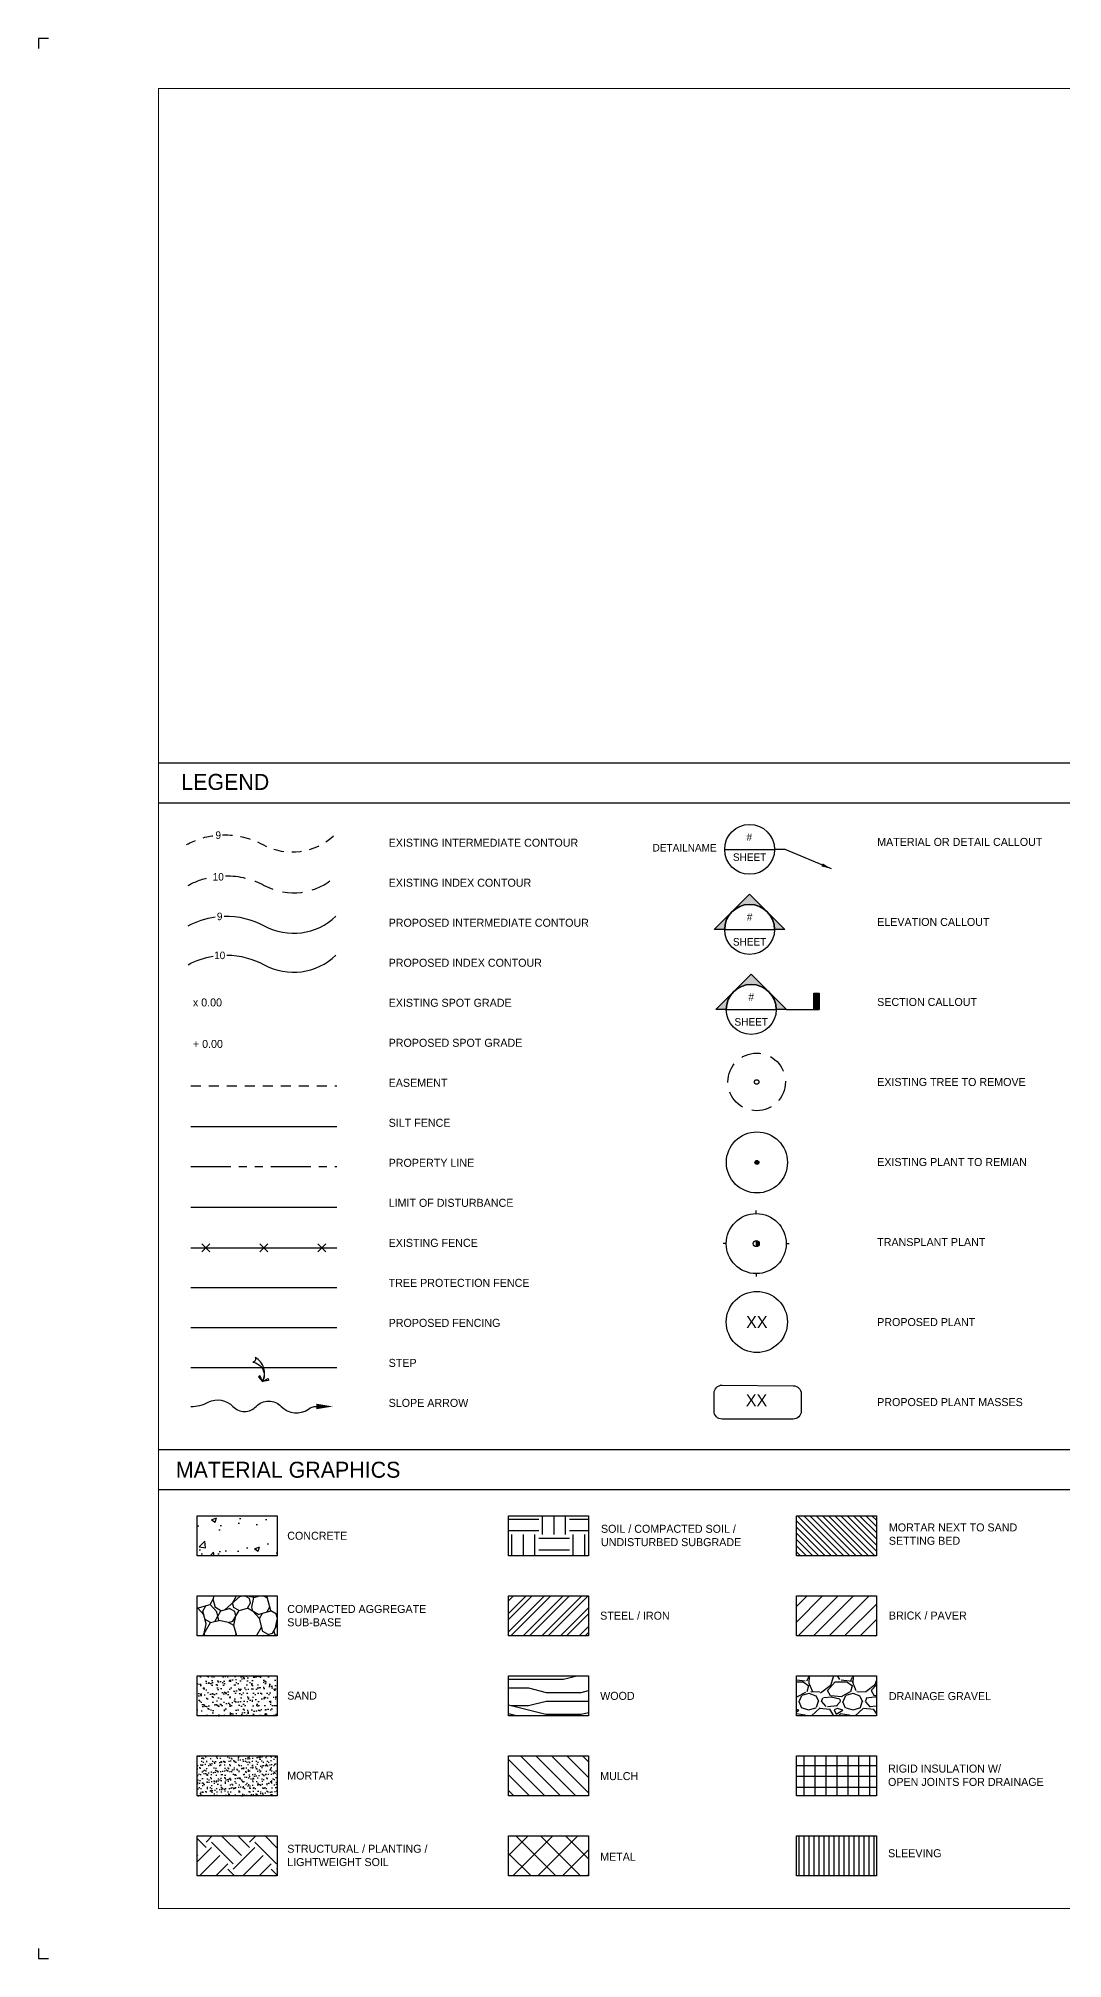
# Paper-space layout 'L-001 Cover Sheet' of a CAD drawing. Header units: inches. Extents: x 0 to 69.1, y 0 to 24.
# Drawn here: x 0 to 12.81, y 0 to 24 of the extents above; entities that cross this region are included whole.
import ezdxf
from ezdxf.enums import TextEntityAlignment as Align
from ezdxf.lldxf.tags import DXFTag

# ---------------------------------------------------------------- set-up
doc = ezdxf.new("R2010")
doc.units = ezdxf.units.IN
doc.header["$MEASUREMENT"] = 0
for name, pattern in [('DASHED2', [0.375, 0.25, -0.125]), ('HIDDEN', [0.375, 0.25, -0.125]), ('PHANTOM', [2.5, 1.25, -0.25, 0.25, -0.25, 0.25, -0.25])]:
    doc.linetypes.add(name, pattern=pattern)
doc.layers.add('L-ANNO-DIMM', color=7, linetype='Continuous')
doc.layers.add('L-TTLB', color=7, linetype='Continuous')
doc.styles.add('JHLA Title 1', font='')
doc.styles.get("Standard").update_dxf_attribs({"font": ''})
doc.styles.add('Title Block Text', font='')
doc.styles.get('JHLA Title 1').set_extended_font_data('Avenir LT Std 55 Roman')
doc.styles.get('Standard').set_extended_font_data('FrancophilSans', bold=True)
doc.styles.get('Title Block Text').set_extended_font_data('Avenir LT Std 55 Roman')
doc.linetypes.add('FENCELINE2', pattern='A,0.25,-0.1,[132,ltypeshp.shx,S=0.1,R=0,X=-0.1,Y=0],-0.1,1', length=1.45)
tags = doc.linetypes.add('LOD', pattern='A,24,-1.582361,["LOD",Standard,S=6,R=360,X=0,Y=-2.542673],-18.984816,24', length=68.567177).pattern_tags.tags
tags[6] = DXFTag(74, 10)
tags = doc.linetypes.add('SILTFENCE', pattern='A,24,-1.582361,["SF",Standard,S=6,R=0,X=0,Y=-2.542673],-11.93058,31.054236', length=68.567177).pattern_tags.tags
tags[6] = DXFTag(74, 10)
tags = doc.linetypes.add('TREEPLPANTING', pattern='A,24,-1.582361,["TP",Standard,S=6,R=0,X=0,Y=-2.542673],-11.93058,31.054236', length=68.567177).pattern_tags.tags
tags[6] = DXFTag(74, 10)
doc.dimstyles.new('Detail', dxfattribs={"dimtxt": 0.09375, "dimasz": 0.125, "dimexe": 0.09375, "dimexo": 0.09375, "dimgap": 0.03125, "dimtad": 1, "dimdec": 3, "dimzin": 3, "dimdsep": 46, "dimlunit": 4, "dimtxsty": 'JHLA Title 1', "dimblk2": 'ARCHTICK', "dimcen": 0.09375, "dimdle": 0.09375, "dimclrt": 3, "dimadec": 0, "dimazin": 0, "dimtfac": 1, "dimtdec": 3, "dimtofl": 0, "dimtmove": 1, "dimatfit": 3, "dimfxl": 0.125, "dimfrac": 2, "dimtolj": 1, "dimtzin": 0, "dimlwd": -1, "dimlwe": -1, "dimarcsym": 0})

# ---------------------------------------------------------------- blocks, each defined once
blk = doc.blocks.new('L-TTLB_24X36')
at = {"layer": 'L-TTLB'}
for points in [[(0.125, 24), (0, 24), (0, 23.875)], [(0.125, 24), (0, 24), (0, 23.875)], [(0, 0.125), (0, 0), (0.125, 0)], [(0, 0.125), (0, 0), (0.125, 0)]]:
    blk.add_lwpolyline(points, dxfattribs=at)
at = {"layer": 'L-TTLB', "const_width": 0.0125}
blk.add_lwpolyline([(1.5, 0.625), (35.375, 0.625), (35.375, 23.375), (1.5, 23.375)], close=True, dxfattribs=at)
blk.add_lwpolyline([(1.5, 0.625), (35.375, 0.625), (35.375, 23.375), (1.5, 23.375)], close=True, dxfattribs=at)
blk = doc.blocks.new('*U52')
h = blk.add_hatch(color=256)
edge = h.paths.add_edge_path()
edge.add_line((-0.312, 0), (-0.442, 0))
edge.add_line((-0.442, 0), (0, 0.442))
edge.add_line((0, 0.442), (0.442, 0))
edge.add_line((0.442, 0), (0.312, 0))
edge.add_arc((0, 0), 0.312, 0, 180)
blk.add_line((-0.312, 0), (0.312, 0))
at = {"flags": 128}
blk.add_lwpolyline([(-0.312, 0), (-0.442, 0), (0, 0.442), (0.442, 0), (0.312, 0, 1)], format="xyb", close=True, dxfattribs=at)
blk.add_circle((0, 0), 0.312)
at = {"style": 'Title Block Text', "flags": 8}
for tag, p in [('VIEWNUMBER', (0, 0.156)), ('SHEETNUMBER', (0, -0.156))]:
    blk.add_attdef(tag, text='', height=0.0938, dxfattribs=at).set_placement(p, align=Align.MIDDLE_CENTER)
blk = doc.blocks.new('*U53')
h = blk.add_hatch(color=256)
edge = h.paths.add_edge_path()
edge.add_line((-0.312, 0), (-0.442, 0))
edge.add_line((-0.442, 0), (0, 0.442))
edge.add_line((0, 0.442), (0.442, 0))
edge.add_line((0.442, 0), (0.312, 0))
edge.add_arc((0, 0), 0.312, 0, 180)
blk.add_hatch(color=256).paths.add_polyline_path([(0.781, 0.203), (0.849, 0.203), (0.849, 0), (0.781, 0)])
blk.add_line((-0.312, 0), (0.312, 0))
at = {"flags": 128}
blk.add_lwpolyline([(-0.312, 0), (-0.442, 0), (0, 0.442), (0.442, 0), (0.312, 0, 1)], format="xyb", close=True, dxfattribs=at)
blk.add_lwpolyline([(0.442, 0), (0.849, 0)], dxfattribs=at)
blk.add_lwpolyline([(0.781, 0.203), (0.849, 0.203), (0.849, 0), (0.781, 0)], close=True, dxfattribs=at)
blk.add_circle((0, 0), 0.312)
at = {"style": 'Title Block Text', "flags": 8}
for tag, p in [('VIEWNUMBER', (0, 0.156)), ('SHEETNUMBER', (0, -0.156))]:
    blk.add_attdef(tag, text='', height=0.0938, dxfattribs=at).set_placement(p, align=Align.MIDDLE_CENTER)
blk = doc.blocks.new('_ARCHTICK')
at = {"color": 0, "linetype": 'ByBlock', "const_width": 0.15}
blk.add_lwpolyline([(-0.5, -0.5), (0.5, 0.5)], dxfattribs=at)
blk = doc.blocks.new('*U15')
at = {"linetype": 'Continuous'}
blk.add_lwpolyline([(-1.59, -6.56, 0.414214), (-3.51, 5.76, -0.487847), (-5.03, 3.68, -0.517065)], format="xyb", close=True, dxfattribs=at)
for points in [[(-1.59, -6.56), (-2.48, -3.51), (-3.3, -4.06), (-1.59, -6.56)], [(-1.59, -6.56), (1.41, -5.49), (1.44, -6.48), (-1.59, -6.56)]]:
    blk.add_lwpolyline(points, dxfattribs=at)
blk = doc.blocks.new('*U13')
blk.add_lwpolyline([(-24, 0, 0.119311), (-17.58, 1.55, -0.334191), (-8.54, 0, 0.431717), (0, 0, -0.431717), (9.23, 0, 0.375625), (19.22, -0.97, -0.153464), (22.16, 0, -0.041725)], format="xyb")
blk.add_solid([(22.16, 1), (28.16, 0), (22.16, -1)])

psp = doc.layouts.new('L-001 Cover Sheet')

# ---------------------------------------------------------------- hatches: boundary and pattern name
at = {"layer": 'L-ANNO-DIMM'}
h = psp.add_hatch(dxfattribs=at)
h.set_pattern_fill('ANSI31', color=256, scale=0.5, angle=45)
h.set_pattern_definition([(90, (0.95254, -12.21436), (-0.0625, 0), [])])
h.paths.add_polyline_path([(10.479, 1.034), (10.479, 1.534), (9.479, 1.534), (9.479, 1.034)])
at = {"layer": 'L-TTLB', "linetype": 'Continuous'}
psp.add_hatch(color=256, dxfattribs=at).paths.add_polyline_path([(8.96, 9.951, 1), (9.01, 9.951, 1)])
at = {"layer": 'L-TTLB'}
h = psp.add_hatch(color=256, dxfattribs=at)
h.dxf.hatch_style = 1
edge = h.paths.add_edge_path()
edge.add_line((8.977, 8.974), (8.977, 8.899))
edge.add_arc((8.977, 8.936), 0.0375, 270.1395, 359.9994)
edge.add_arc((8.977, 8.936), 0.0375, 359.9994, 450.1395)
h = psp.add_hatch(dxfattribs=at)
h.set_pattern_fill('AR-CONC', color=256, scale=0.09, style=0)
h.set_pattern_definition([(50, (-223.306, 101.3474), (0.6455342, -0.0564769), [0.0675, -0.7425]), (355, (-223.306, 101.3474), (-0.1248762, 0.676973), [0.054, -0.594]), (100.45144, (-223.2522, 101.3427), (0.520658, 0.620496), [0.0573662, -0.6310279]), (46.1842, (-223.306, 101.5274), (0.9605172, -0.1489674), [0.10125, -1.11375]), (96.63564, (-223.226, 101.515), (0.8411958, 0.8767067), [0.0860493, -0.9465424]), (351.18416, (-223.306, 101.5274), (0.8411958, 0.8767067), [0.081, -0.891]), (21, (-223.216, 101.4824), (0.5372163, -0.362357), [0.0675, -0.7425]), (326, (-223.216, 101.4824), (0.2189838, 0.652635), [0.054, -0.594]), (71.45144, (-223.17125, 101.4522), (0.7562001, 0.290278), [0.0573662, -0.6310279]), (37.5, (-223.30602, 101.3474), (0.01094387, 0.29960447), [0, -0.5868, 0, -0.603, 0, -0.59625]), (7.5, (-223.306, 101.3474), (0.2367626, 0.35497054), [0, -0.3438, 0, -0.5733, 0, -0.22725]), (327.5, (-223.50672, 101.3474), (0.4804402, -0.02029938), [0, -0.225, 0, -0.702, 0, -0.9315]), (317.5, (-223.5967, 101.3474), (0.52486755, 0.0900945), [0, -0.2925, 0, -0.4662, 0, -0.6615])])
h.paths.add_polyline_path([(2.986, 5.034), (2.986, 5.534), (1.986, 5.534), (1.986, 5.034)])
h = psp.add_hatch(dxfattribs=at)
h.set_pattern_fill('EARTH', color=256, scale=1.534714, style=0)
h.set_pattern_definition([(0, (276.74923, 3.04793), (0.3836786, 0.3836786), [0.3836786, -0.3836786]), (0, (276.74923, 3.1918), (0.3836786, 0.3836786), [0.3836786, -0.3836786]), (0, (276.74923, 3.3357), (0.3836786, 0.3836786), [0.3836786, -0.3836786]), (90, (276.7972, 3.38365), (-0.3836786, 0.3836786), [0.3836786, -0.3836786]), (90, (276.94107, 3.38365), (-0.3836786, 0.3836786), [0.3836786, -0.3836786]), (90, (277.08495, 3.38365), (-0.3836786, 0.3836786), [0.3836786, -0.3836786])])
h.paths.add_polyline_path([(6.879, 5.034), (6.879, 5.534), (5.879, 5.534), (5.879, 5.034)])
h = psp.add_hatch(dxfattribs=at)
h.set_pattern_fill('ANSI31', color=256, scale=0.43849, angle=90, style=0)
h.set_pattern_definition([(135, (-384.07432, 215.31436), (-0.0387573894, -0.0387573894), [])])
h.paths.add_polyline_path([(10.479, 5.034), (10.479, 5.534), (9.479, 5.534), (9.479, 5.034)])
h = psp.add_hatch(dxfattribs=at)
h.set_pattern_fill('GHIAIA2', color=251, scale=1.096225, angle=15, style=0, pattern_type=2)
h.set_pattern_definition([(15, (-48.7118, -10.3386), (0.775148, 1.342595), [0.328867, -0.383679, 0.054811, -0.328867]), (15, (-48.345, -10.0133), (0.775148, 1.342595), [0.054811, -0.274056, 0.219245, -0.548112]), (15, (-48.2003, -9.9178), (0.775148, 1.342595), [0.054811, -1.041413]), (15, (-48.691, -9.9926), (0.775148, 1.342595), [0.219245, -0.87698]), (15, (-48.8252, -9.915), (0.775148, 1.342595), [0.109622, -0.986602]), (15, (-48.1124, -9.6106), (0.775148, 1.342595), [0.109622, -0.054811, 0.054811, -0.87698]), (15, (-48.5501, -9.6711), (0.775148, 1.342595), [0.164434, -0.93179]), (15, (-48.8432, -9.6361), (0.775148, 1.342595), [0.109622, -0.986602]), (15, (-48.4481, -9.4168), (0.775148, 1.342595), [0.054811, -0.328867, 0.164434, -0.548112]), (15, (-48.674, -9.4206), (0.775148, 1.342595), [0.109622, -0.986602]), (15, (-48.3176, -9.2683), (0.775148, 1.342595), [0.109622, -0.986602]), (15, (-48.5436, -9.2721), (0.775148, 1.342595), [0.109622, -0.986602]), (15, (-48.1342, -9.1057), (0.775148, 1.342595), [0.109622, -0.986602]), (105, (-48.7647, -10.3528), (-1.342595, 0.775148), [0.219245, -0.054811, 0.1096225, -0.43849, 0.219245, -0.054811]), (105, (-48.8962, -9.6503), (-1.342595, 0.775148), [0.054811, -1.041413]), (105, (-48.6522, -9.9254), (-1.342595, 0.775148), [0.109622, -0.219245, 0.054811, -0.712546]), (105, (-48.6418, -9.7524), (-1.342595, 0.775148), [0.109622, -0.219245, 0.164434, -0.602923]), (105, (-48.4121, -9.9746), (-1.342595, 0.775148), [0.054811, -0.548112, 0.1096225, -0.054811, 0.1096225, -0.219245]), (105, (-48.3308, -10.0663), (-1.342595, 0.775148), [0.054811, -1.041413]), (105, (-48.31, -9.7202), (-1.342595, 0.775148), [0.054811, -0.054811, 0.164434, -0.822168]), (105, (-48.2145, -9.8649), (-1.342595, 0.775148), [0.1096225, -0.43849, 0.054811, -0.054811, 0.054811, -0.3836786]), (105, (-48.0377, -10.1012), (-1.342595, 0.775148), [0.164434, -0.93179]), (105, (-48.1446, -9.2787), (-1.342595, 0.775148), [0.054811, -0.054811, 0.054811, -0.931791]), (105, (-48.0207, -9.5292), (-1.342595, 0.775148), [0.164434, -0.93179]), (105, (-47.8671, -9.5732), (-1.342595, 0.775148), [0.054811, -1.041413]), (60, (-48.3941, -10.2535), (-0.283724, 1.058872), [0.077514, -1.472782]), (60, (-48.7695, -9.2759), (-0.283724, 1.058872), [0.077514, -0.232542, 0.232542, -1.007697]), (60, (-48.6211, -9.4064), (-0.283724, 1.058872), [0.155028, -0.387574, 0.077514, -0.93018]), (60, (-48.3951, -9.4026), (-0.283724, 1.058872), [0.155028, -0.542604, 0.077514, -0.77515]), (60, (-48.691, -9.9926), (-0.283724, 1.058872), [0.077514, -1.472782]), (60, (-48.4263, -9.9216), (-0.283724, 1.058872), [0.232544, -1.317751]), (60, (-48.2429, -9.759), (-0.283724, 1.058872), [0.077514, -0.465089, 0.077514, -0.930179]), (60, (-48.1124, -9.61056), (-0.283724, 1.058872), [0.155028, -1.395268]), (60, (-47.9006, -9.5538), (-0.283724, 1.058872), [0.155028, -1.395268]), (60, (-47.8155, -9.8715), (-0.283724, 1.058872), [0.077514, -1.472782]), (60, (-48.0633, -9.3704), (-0.283724, 1.058872), [0.077514, -1.472782]), (60, (-48.2117, -9.23995), (-0.283724, 1.058872), [0.077514, -1.472782]), (60, (-48.0283, -9.0773), (-0.283724, 1.058872), [0.077514, -1.472782]), (60, (-49.0342, -9.34686), (-0.283724, 1.058872), [0.077514, -1.472782]), (60, (-48.3913, -9.62854), (-0.283724, 1.058872), [0.077514, -1.472782]), (60, (-48.3989, -9.1766), (-0.283724, 1.058872), [0.077514, -0.542604, 0.077514, -0.852664]), (60, (-48.71936, -9.8867), (-0.283724, 1.058872), [0.155028, -1.395268]), (60, (-48.7903, -9.62196), (-0.283724, 1.058872), [0.232542, -1.317753]), (150, (-48.82525, -9.91505), (-1.058872, -0.283724), [0.116277, -1.43402]), (150, (-48.2287, -9.81195), (-1.058872, -0.283724), [0.077514, -1.472782]), (150, (-47.9536, -9.568), (-1.058872, -0.283724), [0.077514, -1.472782]), (150, (-48.3809, -9.4555), (-1.058872, -0.283724), [0.077514, -1.472782]), (150, (-48.37054, -9.2825), (-1.058872, -0.283724), [0.077514, -1.472782]), (150, (-48.54356, -9.2721), (-1.058872, -0.283724), [0.077514, -1.472782]), (150, (-48.3176, -9.2683), (-1.058872, -0.283724), [0.077514, -1.472782]), (150, (-48.7827, -10.0739), (-1.058872, -0.283724), [0.077514, -1.472782]), (150, (-48.6702, -9.6465), (-1.058872, -0.283724), [0.077514, -1.472782]), (150, (-48.5851, -9.9642), (-1.058872, -0.283724), [0.155028, -1.395268]), (150, (-48.34495, -10.0133), (-1.058872, -0.283724), [0.155028, -1.395268]), (150, (-48.07745, -9.3175), (-1.058872, -0.283724), [0.155028, -1.395268]), (150, (-48.3242, -9.6673), (-1.058872, -0.283724), [0.077514, -1.472782]), (150, (-48.0802, -9.9424), (-1.058872, -0.283724), [0.155028, -0.930177, 0.077514, -0.387576]), (150, (-48.8432, -9.63615), (-1.058871, -0.283723), [0.155028, -0.310059, 0.155028, -0.93018]), (150, (-48.7931, -10.2469), (-1.058872, -0.283724), [0.155006, -0.387625, 0.155006, -0.387625, 0.077503, -0.38753]), (41.565, (-48.4792, -9.9358), (1.0588716, 0.283724), [0.245116, -0.122558, 0.122558, -1.961001]), (41.565, (-48.4906, -9.25794), (1.0588716, 0.283724), [0.245116, -2.206117]), (41.565, (-48.292, -9.99915), (1.0588716, 0.283724), [0.122558, -2.328675]), (41.565, (-48.7827, -10.0739), (1.0588716, 0.283724), [0.122558, -2.328675]), (41.565, (-48.64185, -9.7524), (1.0588716, 0.283724), [0.122558, -2.328675]), (41.565, (-48.882, -9.7033), (1.0588716, 0.283724), [0.122558, -2.328675]), (78.435, (-48.75153, -9.55483), (-0.283724, 1.0588716), [0.122558, -2.328675]), (78.435, (-48.38093, -9.45553), (-0.283724, 1.0588716), [0.122558, -2.328675]), (78.435, (-48.07643, -10.16837), (-0.283724, 1.0588716), [0.122558, -2.328675]), (78.435, (-48.92075, -9.7704), (-0.283724, 1.0588716), [0.122558, -2.328675]), (78.435, (-48.35534, -10.18635), (-0.283724, 1.0588716), [0.122558, -0.857905, 0.122558, -1.348211]), (131.565, (-48.75533, -9.32887), (-0.283724, 1.0588716), [0.122558, -2.328675]), (131.565, (-48.06327, -9.3704), (-0.283724, 1.0588716), [0.122558, -2.328675]), (131.565, (-48.5965, -9.2863), (-0.283724, 1.0588716), [0.122558, -2.328675]), (131.565, (-48.864, -9.9822), (-0.283724, 1.0588716), [0.122558, -2.328675]), (168.435, (-48.0273, -9.9282), (-1.0588716, -0.283724), [0.122558, -2.328675]), (168.435, (-47.88645, -9.60676), (-1.0588716, -0.283724), [0.122558, -2.328675]), (168.435, (-48.55014, -9.6711), (-1.0588716, -0.283724), [0.122558, -2.328675]), (168.435, (-48.44806, -9.41677), (-1.0588716, -0.283724), [0.122558, -2.328675]), (168.435, (-48.1342, -9.1057), (-1.0588716, -0.283724), [0.122558, -2.328675]), (168.435, (-48.60587, -10.31023), (-1.0588716, -0.283724), [0.183837, -2.267396])])
h.paths.add_polyline_path([(2.986, 4.034), (2.986, 4.534), (1.986, 4.534), (1.986, 4.034)])
h = psp.add_hatch(dxfattribs=at)
h.set_pattern_fill('ANSI32', color=256, scale=0.43849, style=0)
h.set_pattern_definition([(45, (317.8504, -22.29821), (-0.11627217, 0.11627217), []), (45, (317.92791, -22.29821), (-0.11627217, 0.11627217), [])])
h.paths.add_polyline_path([(6.879, 4.034), (6.879, 4.534), (5.879, 4.534), (5.879, 4.034)])
h = psp.add_hatch(dxfattribs=at)
h.set_pattern_fill('ANSI31', color=256, scale=1.096225, style=0)
h.set_pattern_definition([(45, (316.15366, 4.11643), (-0.096893474, 0.096893474), [])])
h.paths.add_polyline_path([(10.479, 4.034), (10.479, 4.534), (9.479, 4.534), (9.479, 4.034)])
h = psp.add_hatch(dxfattribs=at)
h.set_pattern_fill('AR-SAND', color=256, scale=0.054811, style=0)
h.set_pattern_definition([(37.5, (-48.58119, -7.489795), (-0.00345274, 0.10561157), [0, -0.08331306, 0, -0.09317908, 0, -0.08906824]), (7.5, (-48.58119, -7.4898), (0.09700363, 0.1546853), [0, -0.0449452, 0, -0.07509138, 0, -0.0287759]), (327.5, (-48.64861, -7.489795), (0.17068993, 0.00031018), [0, -0.02740561, 0, -0.0986602, 0, -0.12880638]), (317.5, (-48.6486, -7.4898), (0.1647695, 0.04810647), [0, -0.0137028, 0, -0.06467725, 0, -0.07399515])])
h.paths.add_polyline_path([(2.986, 3.034), (2.986, 3.534), (1.986, 3.534), (1.986, 3.034)])
h = psp.add_hatch(dxfattribs=at)
h.set_pattern_fill('LEGNO1', color=256, scale=2.192449, style=0, pattern_type=2)
h.set_pattern_definition([(0, (-3.519, 28.3202), (0, 2.19245), [0.43849, -0.657735, 0.219245, -0.87698]), (0, (-1.9844, 28.375), (0, 2.19245), [0.43849, -1.75396]), (0, (-2.2036, 28.4846), (0, 2.19245), [0.21924, -1.9732]), (0, (-3.4095, 28.5395), (0, 2.19245), [0.10962, -1.534714, 0.10962, -0.43849]), (0, (-2.6421, 28.649), (0, 2.19245), [0.43849, -0.657735, 0.10962, -0.9866]), (0, (-3.1902, 28.7039), (0, 2.19245), [0.32887, -1.86358]), (0, (-2.6421, 28.7587), (0, 2.19245), [0.65773, -1.53471]), (0, (-3.2998, 28.8135), (0, 2.19245), [0.43849, -1.75396]), (0, (-2.4229, 28.8683), (0, 2.19245), [1.09622, -1.09622]), (0, (-3.0806, 28.978), (0, 2.19245), [0.219245, -0.657735, 0.43849, -0.87698]), (0, (-1.5459, 29.0328), (0, 2.19245), [0.43849, -1.75396]), (0, (-1.9844, 29.0876), (0, 2.19245), [0.21924, -1.9732]), (0, (-2.4229, 29.1424), (0, 2.19245), [0.21924, -1.9732]), (0, (-3.519, 29.1972), (0, 2.19245), [0.43849, -1.75396]), (0, (-2.4229, 29.252), (0, 2.19245), [0.43849, -1.75396]), (0, (-2.4229, 29.3616), (0, 2.19245), [0.43849, -0.43849, 0.43849, -0.87698]), (0, (-2.8614, 29.4712), (0, 2.19245), [0.219245, -1.096225, 0.43849, -0.43849]), (0, (-2.4229, 29.526), (0, 2.19245), [0.65773, -1.53471]), (0, (-2.4229, 29.6357), (0, 2.19245), [0.43849, -1.75396]), (0, (-3.2998, 29.6905), (0, 2.19245), [0.657735, -0.87698, 0.219245, -0.43849]), (0, (-3.2998, 29.8001), (0, 2.19245), [1.09622, -1.09622]), (0, (-1.9844, 29.855), (0, 2.19245), [0.21924, -1.9732]), (0, (-2.6421, 29.9097), (0, 2.19245), [0.43849, -1.75396]), (0, (-3.0806, 29.9645), (0, 2.19245), [0.219245, -0.87698, 0.219245, -0.87698]), (0, (-3.2998, 30.0194), (0, 2.19245), [0.219245, -0.657735, 0.43849, -0.87698]), (0, (-2.8614, 30.0742), (0, 2.19245), [0.219245, -1.096225, 0.219245, -0.657735]), (0, (-2.4229, 30.129), (0, 2.19245), [0.65773, -1.53471]), (0, (-3.2998, 30.2386), (0, 2.19245), [0.43849, -1.75396]), (0, (-2.2036, 30.2934), (0, 2.19245), [0.21924, -1.9732]), (0, (-1.7651, 30.3482), (0, 2.19245), [0.21924, -1.9732]), (14.0362, (-1.9844, 28.48464), (2.192449, -8e-11), [0.22582, -8.81388]), (14.0362, (-1.76513, 28.97794), (2.192449, -8e-11), [0.22582, -8.81388]), (14.0362, (-1.9844, 30.2934), (2.192449, -8e-11), [0.22582, -8.81388]), (14.0362, (-2.6421, 29.47124), (2.192449, -8e-11), [0.22582, -8.81388]), (14.0362, (-2.2036, 29.8001), (2.192449, -8e-11), [0.22582, -8.81388]), (14.0362, (-1.9844, 29.6357), (2.192449, -8e-11), [0.22582, -8.81388]), (14.0362, (-3.0806, 30.01936), (2.192449, -8e-11), [0.22582, -8.81388]), (14.0362, (-2.2036, 29.90973), (2.192449, -8e-11), [0.22582, -8.81388]), (14.0362, (-1.76513, 29.08757), (2.192449, -8e-11), [0.45164, -8.58805]), (14.0362, (-1.9844, 29.252), (2.192449, -8e-11), [0.45164, -8.58805]), (14.0362, (-1.9844, 29.3616), (2.192449, -8e-11), [0.45164, -8.58805]), (165.9638, (-2.6421, 28.6491), (-2.192449, -8e-11), [0.22582, -0.451645, 0.22582, -8.13641]), (165.9638, (-3.0806, 28.97794), (-2.192449, -8e-11), [0.22582, -8.81388]), (165.9638, (-3.0806, 29.96455), (-2.192449, -8e-11), [0.45164, -8.58805]), (194.0362, (-1.9844, 28.375), (-2.192449, 8e-11), [0.22582, -8.81388]), (345.9638, (-1.5459, 28.375), (2.192449, 8e-11), [0.22582, -8.81388]), (345.9638, (-2.2036, 29.1424), (2.192449, 8e-11), [0.22582, -8.81388]), (345.9638, (-1.76513, 29.52606), (2.192449, 8e-11), [0.22582, -8.81388]), (345.9638, (-2.6421, 29.6905), (2.192449, 8e-11), [0.22582, -8.81388]), (345.9638, (-2.86135, 29.96455), (2.192449, 8e-11), [0.22582, -8.81388]), (345.9638, (-2.6421, 30.07417), (2.192449, 8e-11), [0.22582, -8.81388]), (345.9638, (-2.6421, 29.6905), (2.192449, 8e-11), [0.22582, -8.81388]), (345.9638, (-1.9844, 30.01936), (2.192449, 8e-11), [0.90329, -8.13641]), (345.9638, (-3.29984, 28.53945), (2.192449, 8e-11), [0.90329, -8.13641]), (345.9638, (-3.0806, 28.7039), (2.192449, 8e-11), [0.90329, -8.13641]), (345.9638, (-2.86135, 28.8135), (2.192449, 8e-11), [0.22582, -0.451645, 0.451645, -7.91059]), (345.9638, (-2.86135, 28.97794), (2.192449, 8e-11), [0.451645, -0.451645, 0.451645, -7.684765]), (345.9638, (-3.0806, 29.1972), (2.192449, 8e-11), [0.90329, -8.13641]), (345.9638, (-3.29984, 29.3616), (2.192449, 8e-11), [0.90329, -8.13641]), (345.9638, (-3.29984, 29.47124), (2.192449, 8e-11), [0.90329, -8.13641]), (345.9638, (-1.76513, 30.129), (2.192449, 8e-11), [0.22582, -8.81388]), (345.9638, (-1.5459, 30.3482), (2.192449, 4e-07), [0.45164, -8.58805]), (345.9638, (-2.86135, 30.2386), (2.192449, 4e-07), [0.45164, -8.58805]), (345.9638, (-3.0806, 28.3202), (2.192449, 4e-08), [0.90329, -8.13641]), (345.9638, (-1.76513, 29.8549), (2.192449, 4e-08), [0.67747, -8.36223]), (345.9638, (-1.5459, 29.6905), (2.192449, 4e-08), [1.35493, -7.68477])])
h.paths.add_polyline_path([(6.879, 3.034), (6.879, 3.534), (5.879, 3.534), (5.879, 3.034)])
h = psp.add_hatch(dxfattribs=at)
h.set_pattern_fill('GRAVEL', color=251, scale=0.548112, style=0)
h.set_pattern_definition([(228.0128, (-40.94829, -4.46386), (-4.384897092, -4.933011054), [0.073741, -7.3003554]), (184.9697, (-40.997622, -4.51867), (6.577347668, 0.548107493), [0.1265416, -12.5276127]), (132.5104, (-41.123687, -4.529632), (5.48111749, -6.029239589), [0.089226, -8.8333947]), (267.2737, (-41.33745, -4.66666), (0.548110075, 10.962245315), [0.115234, -11.4081663]), (292.8337, (-41.342932, -4.781764), (-2.740566718, 6.577345125), [0.112996, -11.1866275]), (357.2737, (-41.299083, -4.885905), (-10.962245315, 0.548110075), [0.115234, -11.4081663]), (37.6942, (-41.18398, -4.891386), (-7.125463376, -5.4811173176), [0.152391, -15.086707]), (72.2553, (-41.063395, -4.798207), (3.836791703, 12.058467603), [0.143873, -14.243421]), (121.4296, (-41.019546, -4.66118), (-4.384902575, 7.125456629), [0.1156243, -11.4468164]), (175.2364, (-41.07984, -4.56252), (6.029235353, -0.548107617), [0.132003, -6.468143]), (222.3974, (-41.211385, -4.551557), (-6.577351121, -6.0292304943), [0.1707085, -16.9001508]), (138.8141, (-40.79482, -4.67214), (-3.83678742, 3.288672073), [0.058265, -5.768248]), (171.4692, (-40.83867, -4.633774), (7.12545841, -1.096228851), [0.1108486, -10.9740356]), (225, (-40.9483, -4.61733), (-6e-17, -0.5481124), [0.0775146, -0.697633]), (203.1986, (-40.98666, -4.55156), (2.74056114, 1.09622524), [0.041743, -4.1325554]), (291.8014, (-41.02503, -4.568), (-0.5481122, 1.64433692), [0.0590333, -2.8926416]), (30.9638, (-41.0031, -4.62281), (1.64433569, 1.09622588), [0.095881, -3.1001355]), (161.5651, (-40.92089, -4.57348), (1.09622475, -0.5481114), [0.069331, -1.663952]), (16.3895, (-41.342932, -4.568), (5.481123782, 1.644332777), [0.0971255, -9.6154484]), (70.3462, (-41.249753, -4.540595), (-2.192446426, -6.029236005), [0.081483, -8.0667917]), (293.1986, (-40.920886, -4.46386), (-1.09622524, 2.74056114), [0.0834857, -4.090813]), (343.6105, (-40.888, -4.540595), (-5.481123782, 1.644332777), [0.0971255, -9.6154484]), (339.444, (-41.34293, -4.90783), (-2.7405623, 1.09622232), [0.0936614, -4.589412]), (294.7751, (-41.255234, -4.940717), (-2.740557007, 6.02923671), [0.0784776, -7.7692956]), (66.8014, (-40.915405, -5.01197), (1.09622524, 2.74056114), [0.0834857, -4.090813]), (17.354, (-40.882518, -4.935235), (-7.125460456, -2.192446017), [0.0918806, -9.0961553]), (69.444, (-41.18398, -5.01197), (-1.09622232, -2.7405623), [0.0468307, -4.6362426]), (101.3099, (-40.94829, -5.01197), (-0.54811096, 2.19244944), [0.027948, -2.7668866]), (165.9638, (-40.95377, -4.98457), (1.64433707, -0.5481112), [0.112996, -2.1469283]), (186.009, (-41.063395, -4.95716), (5.48112244, 0.548111884), [0.104717, -10.366953]), (303.6901, (-41.0031, -4.67214), (-0.548113, 1.09622427), [0.07905, -1.897197]), (353.1572, (-40.959254, -4.737915), (9.317908032, -1.096228899), [0.1380114, -13.663103]), (60.9454, (-40.822226, -4.75436), (-2.192449046, -3.836786014), [0.0564314, -5.5867296]), (90, (-40.7948, -4.70503), (-0.548112, 0.548112), [0.032887, -0.5152255]), (120.2564, (-41.074357, -4.940717), (2.192446228, -3.83678715), [0.076146, -7.538473]), (48.0128, (-41.112725, -4.874943), (4.384897092, 4.933011054), [0.1474817, -7.2266146]), (0, (-41.01406, -4.7653), (0.548112, 0.548112), [0.142509, -0.405603]), (325.3048, (-40.871556, -4.76532), (-5.48111943, 3.836790523), [0.086664, -8.5797514]), (254.0546, (-40.8003, -4.81465), (-0.5481122, -2.1924491), [0.079806, -3.9105113]), (207.646, (-40.822226, -4.891386), (-10.414130597, -5.481126804), [0.1299382, -12.8639064]), (175.4261, (-40.93733, -4.951679), (-7.125459656, 0.548109408), [0.137466, -13.60912])])
h.paths.add_polyline_path([(10.479, 3.034), (10.479, 3.534), (9.479, 3.534), (9.479, 3.034)])
h = psp.add_hatch(dxfattribs=at)
h.set_pattern_fill('AR-SAND', color=1, scale=0.043849, style=0)
h.set_pattern_definition([(37.5, (-48.55734, -6.96406), (-0.002762195, 0.08448926), [0, -0.06665045, 0, -0.07454327, 0, -0.07125459]), (7.5, (-48.55734, -6.96406), (0.0776029, 0.12374823), [0, -0.03595616, 0, -0.0600731, 0, -0.023020715]), (327.5, (-48.61127, -6.96406), (0.13655195, 0.00024814), [0, -0.02192449, 0, -0.078928165, 0, -0.1030451]), (317.5, (-48.61127, -6.96406), (0.1318156, 0.03848518), [0, -0.010962245, 0, -0.0517418, 0, -0.05919612])])
h.paths.add_polyline_path([(2.986, 2.034), (2.986, 2.534), (1.986, 2.534), (1.986, 2.034)])
h = psp.add_hatch(dxfattribs=at)
h.set_pattern_fill('ANSI31', color=256, scale=1.096225, angle=90, style=0)
h.set_pattern_definition([(135, (304.57344, 6.87692), (-0.096893474, -0.096893474), [])])
h.paths.add_polyline_path([(6.879, 2.034), (6.879, 2.534), (5.879, 2.534), (5.879, 2.034)])
h = psp.add_hatch(dxfattribs=at)
h.set_pattern_fill('ANSI37', color=256, scale=1.096225, angle=45, style=0)
h.set_pattern_definition([(90, (11.35727, 6.11513), (-0.137028, 2e-17), []), (180, (11.35727, 6.11513), (-2e-17, -0.137028), [])])
h.paths.add_polyline_path([(10.479, 2.534), (10.479, 2.034), (9.479, 2.034), (9.479, 2.534)])
h = psp.add_hatch(dxfattribs=at)
h.set_pattern_fill('EARTH', color=256, scale=1.534714, angle=45, style=0)
h.set_pattern_definition([(45, (272.8564, 0.37102), (5e-17, 0.54260345), [0.3836786, -0.3836786]), (45, (272.75465, 0.47276), (5e-17, 0.54260345), [0.3836786, -0.3836786]), (45, (272.6529, 0.5745), (5e-17, 0.54260345), [0.3836786, -0.3836786]), (135, (272.6529, 0.64233), (-0.54260345, 5e-17), [0.3836786, -0.3836786]), (135, (272.75465, 0.74406), (-0.54260345, 5e-17), [0.3836786, -0.3836786]), (135, (272.8564, 0.8458), (-0.54260345, 5e-17), [0.3836786, -0.3836786])])
h.paths.add_polyline_path([(2.986, 1.034), (2.986, 1.534), (1.986, 1.534), (1.986, 1.034)])
h = psp.add_hatch(dxfattribs=at)
h.set_pattern_fill('ANSI37', color=250, scale=1.753959, style=0)
h.set_pattern_definition([(45, (-3.71991, -21.95225), (-0.1550296, 0.1550296), []), (135, (-3.71991, -21.95225), (-0.1550296, -0.1550296), [])])
h.paths.add_polyline_path([(6.879, 1.034), (6.879, 1.534), (5.879, 1.534), (5.879, 1.034)])

# ---------------------------------------------------------------- linework, layer by layer
psp.add_line((8.582, 13.864), (9.207, 13.864), dxfattribs=at)
at = {"layer": 'L-TTLB', "color": 7, "linetype": 'DASHED2', "ltscale": 0.5}
psp.add_line((1.906, 10.907), (3.731, 10.907), dxfattribs=at)
at = {"layer": 'L-TTLB', "linetype": 'SILTFENCE', "ltscale": 0.01}
psp.add_line((1.906, 10.402), (3.731, 10.402), dxfattribs=at)
at = {"layer": 'L-TTLB', "color": 5, "linetype": 'PHANTOM', "ltscale": 0.4}
psp.add_line((1.906, 9.901), (3.731, 9.901), dxfattribs=at)
at = {"layer": 'L-TTLB', "linetype": 'LOD', "ltscale": 0.01}
psp.add_line((1.906, 9.394), (3.731, 9.394), dxfattribs=at)
at = {"layer": 'L-TTLB', "linetype": 'ByBlock', "ltscale": 0.5}
psp.add_line((1.906, 8.883), (3.731, 8.883), dxfattribs=at)
at = {"layer": 'L-TTLB', "linetype": 'TREEPLPANTING', "ltscale": 0.01}
psp.add_line((3.731, 8.383), (1.906, 8.383), dxfattribs=at)
at = {"layer": 'L-TTLB', "linetype": 'FENCELINE2', "ltscale": 0.25}
psp.add_line((3.731, 7.883), (1.906, 7.883), dxfattribs=at)
at = {"layer": 'L-TTLB', "ltscale": 0.25}
psp.add_line((3.731, 7.382), (1.906, 7.382), dxfattribs=at)
at = {"layer": 'L-TTLB'}
for points in [[(1.5, 14.947), (31.75, 14.947)], [(1.5, 14.447), (31.75, 14.447)], [(8.977, 9.312), (8.977, 9.349)], [(8.602, 8.937), (8.565, 8.937)], [(8.977, 8.974), (8.977, 8.899)], [(9.352, 8.937), (9.39, 8.937)], [(8.977, 8.562), (8.977, 8.524)], [(1.5, 6.363), (16.625, 6.363)], [(1.5, 5.863), (16.625, 5.863)]]:
    psp.add_lwpolyline(points, dxfattribs=at)
at = {"layer": 'L-TTLB', "color": 7, "linetype": 'DASHED2', "ltscale": 0.5, "flags": 128}
for points in [[(1.852, 13.924, -0.09062), (2.194, 14.036, -0.09062)], [(2.303, 14.044, -0.131655), (2.807, 13.924, 0.325833), (3.702, 14.043)]]:
    psp.add_lwpolyline(points, format="xyb", dxfattribs=at)
at = {"layer": 'L-TTLB', "color": 250, "linetype": 'DASHED2', "flags": 128}
for points in [[(1.871, 13.413, -0.078927), (2.166, 13.518, -0.078927)], [(2.339, 13.534, -0.127166), (2.825, 13.413, 0.325833), (3.72, 13.532)]]:
    psp.add_lwpolyline(points, format="xyb", dxfattribs=at)
at = {"layer": 'L-TTLB', "color": 1, "linetype": 'Continuous', "flags": 128}
for points in [[(1.871, 12.908, -0.09062), (2.212, 13.02, -0.09062)], [(2.322, 13.029, -0.131655), (2.825, 12.908, 0.325833), (3.72, 13.027)]]:
    psp.add_lwpolyline(points, format="xyb", dxfattribs=at)
at = {"layer": 'L-TTLB', "color": 3, "linetype": 'Continuous', "flags": 128}
for points in [[(1.871, 12.421, -0.08359), (2.185, 12.529, -0.08359)], [(2.358, 12.542, -0.122532), (2.825, 12.421, 0.325833), (3.72, 12.54)]]:
    psp.add_lwpolyline(points, format="xyb", dxfattribs=at)
at = {"layer": 'L-TTLB', "ltscale": 0.5}
for points in [[(2.044, 8.933), (2.144, 8.833)], [(2.144, 8.933), (2.044, 8.833)], [(2.768, 8.933), (2.869, 8.833)], [(2.869, 8.933), (2.768, 8.833)], [(3.493, 8.933), (3.594, 8.833)], [(3.594, 8.933), (3.493, 8.833)]]:
    psp.add_lwpolyline(points, dxfattribs=at)
at = {"layer": 'L-TTLB'}
psp.add_lwpolyline([(8.55, 7.167), (9.44, 7.16, -0.411831), (9.539, 7.06), (9.539, 6.843, -0.414214), (9.439, 6.743), (8.549, 6.743, -0.414214), (8.449, 6.843), (8.449, 7.067, -0.4166)], format="xyb", close=True, dxfattribs=at)
at = {"layer": 'L-TTLB', "flags": 128}
psp.add_lwpolyline([(2.986, 5.534), (2.986, 5.034), (1.986, 5.034), (1.986, 5.534)], close=True, dxfattribs=at)
for points in [[(5.879, 5.534), (6.879, 5.534), (6.879, 5.034), (5.879, 5.034), (5.879, 5.534)], [(9.479, 5.534), (10.479, 5.534), (10.479, 5.034), (9.479, 5.034), (9.479, 5.534)], [(9.479, 5.534), (10.479, 5.534), (10.479, 5.034), (9.479, 5.034), (9.479, 5.534)], [(1.986, 4.534), (2.986, 4.534), (2.986, 4.034), (1.986, 4.034), (1.986, 4.534)], [(5.879, 4.534), (6.879, 4.534), (6.879, 4.034), (5.879, 4.034), (5.879, 4.534)], [(9.479, 4.534), (10.479, 4.534), (10.479, 4.034), (9.479, 4.034), (9.479, 4.534)], [(1.986, 3.534), (2.986, 3.534), (2.986, 3.034), (1.986, 3.034), (1.986, 3.534)], [(5.879, 3.534), (6.879, 3.534), (6.879, 3.034), (5.879, 3.034), (5.879, 3.534)], [(9.479, 3.534), (10.479, 3.534), (10.479, 3.034), (9.479, 3.034), (9.479, 3.534)], [(1.986, 2.534), (2.986, 2.534), (2.986, 2.034), (1.986, 2.034), (1.986, 2.534)], [(5.879, 2.534), (6.879, 2.534), (6.879, 2.034), (5.879, 2.034), (5.879, 2.534)], [(9.479, 2.534), (10.479, 2.534), (10.479, 2.034), (9.479, 2.034), (9.479, 2.534)], [(9.479, 2.534), (10.479, 2.534), (10.479, 2.034), (9.479, 2.034), (9.479, 2.534)], [(1.986, 1.534), (2.986, 1.534), (2.986, 1.034), (1.986, 1.034), (1.986, 1.534)], [(5.879, 1.534), (6.879, 1.534), (6.879, 1.034), (5.879, 1.034), (5.879, 1.534)], [(9.479, 1.534), (10.479, 1.534), (10.479, 1.034), (9.479, 1.034), (9.479, 1.534)], [(9.479, 1.534), (10.479, 1.534), (10.479, 1.034), (9.479, 1.034), (9.479, 1.534)]]:
    psp.add_lwpolyline(points, dxfattribs=at)
at = {"layer": 'L-TTLB'}
for centre, radius in [((8.894, 13.864), 0.312), ((8.977, 8.936), 0.375), ((8.977, 8.936), 0.0375), ((8.984, 7.957), 0.382)]:
    psp.add_circle(centre, radius, dxfattribs=at)
at = {"layer": 'L-TTLB', "linetype": 'HIDDEN'}
for radius in [0.36, 0.0281]:
    psp.add_circle((8.982, 10.957), radius, dxfattribs=at)
at = {"layer": 'L-TTLB', "linetype": 'Continuous'}
for radius in [0.382, 0.0248]:
    psp.add_circle((8.985, 9.951), radius, dxfattribs=at)

# ---------------------------------------------------------------- block references
at = {"layer": 'L-TTLB'}
psp.add_blockref('L-TTLB_24X36', (0, 0), dxfattribs=at)
psp.add_blockref('*U52', (8.894, 12.864), dxfattribs=at).add_auto_attribs({'VIEWNUMBER': '#', 'SHEETNUMBER': 'SHEET'})
ref = psp.add_blockref('*U53', (8.914, 11.864), dxfattribs=at)
ref.add_attrib('VIEWNUMBER', '#', dxfattribs={"layer": '0', "height": 0.0938, "style": 'Title Block Text'}).set_placement((8.914, 12.02), align=Align.MIDDLE_CENTER)
ref.add_attrib('SHEETNUMBER', 'SHEET', dxfattribs={"layer": '0', "height": 0.0938, "style": 'Title Block Text'}).set_placement((8.914, 11.708), align=Align.MIDDLE_CENTER)
at = {"layer": 'L-TTLB', "xscale": 0.025, "yscale": 0.025, "zscale": 0.5, "rotation": 8.406050603830687}
psp.add_blockref('*U15', (2.819, 7.382), dxfattribs=at)
at = {"layer": 'L-TTLB', "xscale": 0.0340247426993996, "yscale": 0.0340247426993996, "zscale": 0.0340247426993996}
psp.add_blockref('*U13', (2.723, 6.901), dxfattribs=at)

# ---------------------------------------------------------------- texts
at = {"layer": 'L-TTLB', "color": 7, "linetype": 'DASHED2', "ltscale": 0.5, "style": 'Title Block Text'}
psp.add_text('9', height=0.0938, dxfattribs=at).set_placement((2.249, 14.042), align=Align.MIDDLE_CENTER)
at = {"layer": 'L-TTLB', "color": 250, "linetype": 'DASHED2', "style": 'Title Block Text'}
psp.add_text('10', height=0.0938, dxfattribs=at).set_placement((2.249, 13.521), align=Align.MIDDLE_CENTER)
at = {"layer": 'L-TTLB', "color": 1, "linetype": 'Continuous', "style": 'Title Block Text'}
psp.add_text('9', height=0.0938, dxfattribs=at).set_placement((2.267, 13.026), align=Align.MIDDLE_CENTER)
at = {"layer": 'L-TTLB', "style": 'Title Block Text'}
psp.add_text('10', height=0.0938, dxfattribs=at).set_placement((2.267, 12.539), align=Align.MIDDLE_CENTER)
at = {"layer": 'L-TTLB', "char_height": 0.2, "attachment_point": 1, "style": 'Title Block Text'}
for s, insert in [('LEGEND', (1.787, 14.807)), ('MATERIAL GRAPHICS', (1.718, 6.21))]:
    psp.add_mtext(s, dxfattribs=dict(at, insert=insert))
at = {"layer": 'L-TTLB', "char_height": 0.1, "attachment_point": 1, "line_spacing_factor": 3, "style": 'Title Block Text'}
for s, insert, width in [('EXISTING INTERMEDIATE CONTOUR\\PEXISTING INDEX CONTOUR\\PPROPOSED INTERMEDIATE CONTOUR\\PPROPOSED INDEX CONTOUR\\PEXISTING SPOT GRADE\\PPROPOSED SPOT GRADE\\PEASEMENT \\PSILT FENCE\\PPROPERTY LINE\\PLIMIT OF DISTURBANCE\\PEXISTING FENCE\\PTREE PROTECTION FENCE\\PPROPOSED FENCING\\PSTEP\\PSLOPE ARROW', (4.38, 13.997), 2.74381), ('MATERIAL OR DETAIL CALLOUT\\P\\PELEVATION CALLOUT\\P\\PSECTION CALLOUT\\P\\PEXISTING TREE TO REMOVE\\P\\PEXISTING PLANT TO REMIAN\\P\\PTRANSPLANT PLANT\\P\\PPROPOSED PLANT\\P\\PPROPOSED PLANT MASSES', (10.489, 14.007), 2.74381), ('x 0.00', (1.932, 12.001), 0.70533), ('+ 0.00', (1.932, 11.482), 0.70533)]:
    psp.add_mtext(s, dxfattribs=dict(at, insert=insert, width=width))
at = {"layer": 'L-TTLB', "char_height": 0.15, "attachment_point": 5, "style": 'Title Block Text'}
for insert in [(8.984, 7.956), (8.98, 6.978)]:
    psp.add_mtext_dynamic_manual_height_columns('XX', width=0.86535, gutter_width=1, heights=[0], dxfattribs=dict(at, insert=insert))
at = {"layer": 'L-TTLB', "ltscale": 0.5, "char_height": 0.1, "attachment_point": 1, "style": 'Title Block Text'}
for s, insert, width in [('\\A1;CONCRETE', (3.112, 5.335), 2.72691), ('\\A1;SOIL / COMPACTED SOIL /\\PUNDISTURBED SUBGRADE', (7.035, 5.422), 2.72691), ('\\A1;MORTAR NEXT TO SAND SETTING BED', (10.635, 5.439), 1.88627), ('\\A1;COMPACTED AGGREGATE SUB-BASE', (3.112, 4.42), 1.85894), ('\\A1;STEEL / IRON', (7.025, 4.336), 2.72691), ('\\A1;BRICK / PAVER', (10.635, 4.338), 2.72691), ('\\A1;SAND', (3.112, 3.337), 2.72691), ('\\A1;WOOD', (7.025, 3.334), 2.72691), ('\\A1;DRAINAGE GRAVEL', (10.635, 3.331), 2.72691), ('\\A1;RIGID INSULATION W/\\POPEN JOINTS FOR DRAINAGE', (10.625, 2.425), 2.72691), ('\\A1;MORTAR', (3.112, 2.337), 2.72691), ('\\A1;MULCH', (7.025, 2.331), 2.72691), ('\\A1;STRUCTURAL / PLANTING /\\PLIGHTWEIGHT SOIL', (3.112, 1.423), 2.72691), ('\\A1;METAL', (7.025, 1.323), 2.72691), ('\\A1;SLEEVING', (10.625, 1.367), 2.72691)]:
    psp.add_mtext(s, dxfattribs=dict(at, insert=insert, width=width))
at = {"layer": 'L-TTLB', "style": 'Title Block Text', "flags": 8}
for tag, text, height, p in [('DETAILNAME', 'ViewNumber', 0.0938, (8.081, 13.884)), ('#', 'ViewNumber', 0.0938, (8.89, 14.016)), ('SHEET', 'SheetNumber', 0.09375, (8.894, 13.766))]:
    psp.add_attdef(tag, text=text, height=height, dxfattribs=at).set_placement(p, align=Align.MIDDLE_CENTER)

# ---------------------------------------------------------------- leaders
at = {"layer": 'L-TTLB'}
psp.add_leader([(9.916, 13.621), (9.34, 13.864), (9.207, 13.864)], dimstyle='Detail', dxfattribs=at)

doc.saveas('drawing.dxf')
